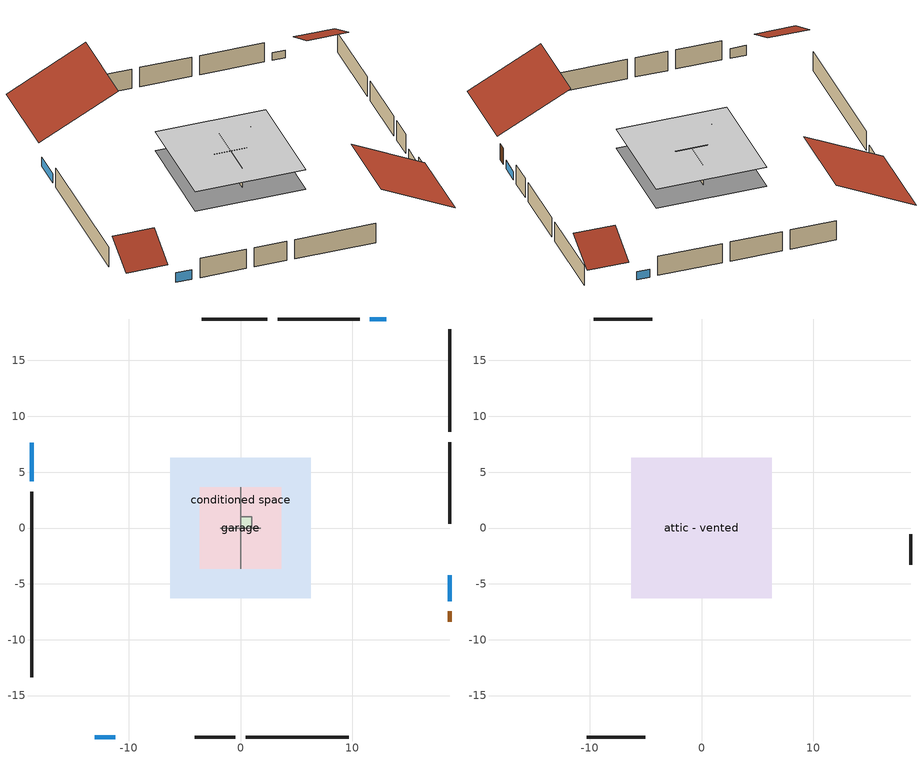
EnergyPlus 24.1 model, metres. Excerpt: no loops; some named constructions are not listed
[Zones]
air source heat pump airloop ret air zone
 floor adiabatic (AdiabaticConst): 0,0 0,1 1,1 1,0 z0
 wall adiabatic (AdiabaticConst): 0,1 0,0 1,0 1,1 0,1 z0:1
 ceiling adiabatic (AdiabaticConst): 1,0 1,1 0,1 0,0 z1
conditioned space
 floor foundation (Slab2 construction): -6.28,-6.28 -6.28,6.28 6.28,6.28 6.28,-6.28 z0
 wall outside (AdiabaticWallConstruction 1): 18.71,-8.39 18.71,-7.47 z0:2.03
 wall outside (AdiabaticWallConstruction): -18.71,7.62 -18.71,4.17 z0:1.16; 13.04,18.71 11.58,18.71 z0:0.98; 18.71,-6.54 18.71,-4.23 z0:1.04; -13.04,-18.71 -11.22,-18.71 z0:1.22
 wall outside (Wall3 construction): -18.71,3.24 -18.71,-13.34 z0:2.44
 wall outside (Wall4 construction): 2.41,18.71 -3.47,18.71 z0:2.44
 wall outside (Wall7 construction): 18.71,8.61 18.71,17.78 z0:2.44
 wall outside (Wall8 construction): 0.48,-18.71 9.69,-18.71 z0:2.44
 wall to garage (Wall5 construction): 0,-3.66 0,3.66 z0:2.44
 wall to garage (Wall6 construction): 1.83,0 -1.83,0 z0:2.44
 window (WindowConstruction): -18.71,7.62 -18.71,4.17 z0:1.16
 window (WindowConstruction 1): 13.04,18.71 11.58,18.71 z0:0.98
 window (WindowConstruction 2): 18.71,-6.54 18.71,-4.23 z0:1.04
 window (WindowConstruction 3): -13.04,-18.71 -11.22,-18.71 z0:1.22
 door (Door): 18.71,-8.39 18.71,-7.47 z0:2.03
garage
 floor foundation (Slab1 construction): -3.66,-3.66 -3.66,3.66 3.66,3.66 3.66,-3.66 z0
 wall outside (Wall1 construction): 10.65,18.71 3.34,18.71 z0:2.44
 wall outside (Wall12 construction): -4.11,-18.71 -0.45,-18.71 z0:2.44
 wall outside (Wall2 construction): 18.71,0.37 18.71,7.69 z0:2.44
attic - vented
 floor to garage (Floor1 construction): -3.66,-3.66 -3.66,3.66 3.66,3.66 3.66,-3.66 z2.44
 floor to conditioned space (Floor2 construction Reversed): -6.28,-6.28 -6.28,6.28 6.28,6.28 6.28,-6.28 z2.44
 wall outside (Wall10 construction): -10.29,-18.71 -5.04,-18.71 z0:2.44
 wall outside (Wall11 construction): 18.71,-3.3 18.71,-0.56 z0:2.44
 wall outside (Wall9 construction): -4.4,18.71 -9.66,18.71 z0:2.44
 roof outside (Roof1 construction): -18.71,8.55,2.44 -9.62,8.55,6.98 -9.62,18.71,6.98 -18.71,18.71,2.44
 roof outside (Roof2 construction): 13.97,18.71,2.44 13.97,14.47,4.56 18.71,14.47,4.56 18.71,18.71,2.44
 roof outside (Roof3 construction): -13.97,-18.71,2.44 -13.97,-14.47,4.56 -18.71,-14.47,4.56 -18.71,-18.71,2.44
 roof outside (Roof4 construction): 18.71,-9.32,2.44 10.31,-9.32,6.64 10.31,-18.71,6.64 18.71,-18.71,2.44
[Material] Roughness=Rough; Thermal Absorptance=0.9
Name | Thickness {m} | Conductivity {W/m-K} | Density {kg/m3} | Specific Heat {J/kg-K} | Solar Absorptance | Visible Absorptance
ceiling loosefill ins | 0.169333 | 0.0480833 | 16.02 | 1046.75 | 0.7 | 0.7
ceiling stud and cavity 1 | 0.1397 | 0.0824711 | 65.682 | 1177.47 | 0.7 | 0.7
gypsum board | 0.0127 | 0.160291 | 801 | 837.4 | 0.6 | 0.6
osb sheathing 0.5 in. 2; osb sheathing 0.5 in. 3 | 0.0127 | 0.115458 | 512.64 | 1214.23 | 0.7 | 0.7
wall stud and cavity 2 | 0.1397 | 0.0937203 | 139.0536 | 1170.24 | 0.7 | 0.7
[Construction]
Floor2 construction: ceiling loosefill ins, ceiling stud and cavity 1, gypsum board
Wall5 construction Reversed: gypsum board, wall stud and cavity 2, osb sheathing 0.5 in. 2
Wall6 construction Reversed: gypsum board, wall stud and cavity 2, osb sheathing 0.5 in. 3
[Schedule:Day:Interval]
exterior lighting schedule allday11: No, 01:00, 0.552381, 03:00, 0.510952, 05:00, 0.483333, 06:00, 0.538571, 07:00, 0.607619, 08:00, 0.56619, 09:00, 0.428095, 10:00, 0.345238, 12:00, 0.331429, 13:00, 0.345238, 14:00, 0.386667, 15:00, 0.414286, 16:00, 0.483333, 17:00, 0.607619, 18:00, 0.773333, 19:00, 0.88381, 20:00, 0.939048, 21:00, 0.966667, 22:00, 0.897619, 23:00, 0.773333, 24:00, 0.649048
exterior lighting schedule allday12: No, 01:00, 0.571429, 03:00, 0.528571, 05:00, 0.5, 06:00, 0.557143, 07:00, 0.628571, 08:00, 0.585714, 09:00, 0.442857, 10:00, 0.357143, 12:00, 0.342857, 13:00, 0.357143, 14:00, 0.4, 15:00, 0.428571, 16:00, 0.5, 17:00, 0.628571, 18:00, 0.8, 19:00, 0.914286, 20:00, 0.971429, 21:00, 1, 22:00, 0.928571, 23:00, 0.8, 24:00, 0.671429
